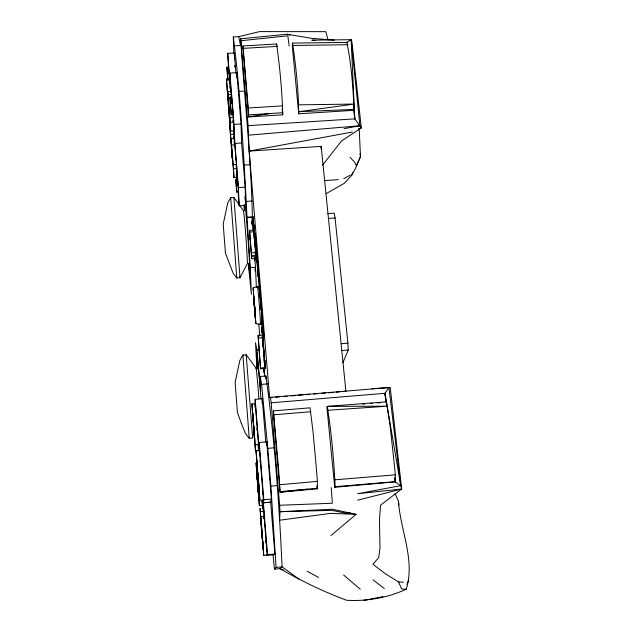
<?xml version="1.0" encoding="UTF-8"?>
<svg xmlns="http://www.w3.org/2000/svg" width="632" height="632" viewBox="0 0 632 632"><rect width="100%" height="100%" fill="white"/><g stroke="black" fill="none" stroke-linecap="round" stroke-linejoin="round"><path stroke-width="0.95" d="M254.807 310.193L254.593 305.809L254.601 309.483M254.933 242.475L255.028 241.606M254.83 237.909L255.368 244.995L255.17 243.249M255.399 236.06L255.281 233.2L256.545 249.3L254.996 233.216L256.371 253.811L255.004 238.675L255.288 236.479M255.115 313.97L254.277 300.824L255.549 320.242L254.743 309.372M262.786 332.472L262.888 327.692L263.955 336.88M263.07 332.448L262.888 327.692M254.554 237L255.217 245.358L255.288 243.604M255.146 407.332L255.162 399.369L262.493 398.76M255.77 255.249L255.763 258.448L251.591 258.749L249.506 230.419L253.685 230.127L255.605 252.642L255.77 255.249L251.56 255.557L251.591 258.749M256.703 260.826C256.876 266.38 255.802 251.978 256.576 261.553M262.209 537.437L263.734 555.346L267.17 555.022L263.441 508.089L263.591 511.817M256.41 260.313L256.323 257.216M256.6 261.846L256.213 258.314M254.309 233.137L254.42 234.077L253.479 222.622L254.017 229.685L253.953 227.386M254.775 239.101L254.111 232.876L254.506 236.4M264.247 355.168L264.658 361.812L264.626 359.916M258.093 335.387L260.542 368.74L264.816 368.401L264.848 367.706L262.391 335.047L258.093 335.387L260.542 368.74M259.017 286.912L259.246 289.156L259.191 279.107L261.032 306.386L260.882 299.781M258.946 286.012L259.689 295.191M254.206 233.816L254.23 233.184L254.175 233.611M259.302 286.889L259.523 289.14L259.191 279.107M263.188 340.379L263.141 341.312L262.643 333.506M334.36 40.164L311.031 38.236L287.236 34.231L240.666 38.765C244.41 98.055 251.086 157.336 252.389 216.839L251.947 217.408L252.911 229.945M259.452 287.204L261.142 309.435L259.736 287.189L259.61 294.125M259.736 287.189L259.894 294.101M395.111 481.868L394.676 477.982L395.111 481.868L395.348 474.829L393.87 460.199L390.015 425.202L386.428 401.834L327.257 406.376L326.902 407.174L334.723 487.296L395.111 481.868L400.759 485.645L401.66 489.026L380.527 505.197L379.461 519.946L380.006 548.173L378.687 557.653L372.935 564.25L385.425 573.793L398.595 581.969L403.453 582.191M255.589 247.357L255.51 246.899L255.62 247.649M256.094 254.254L256.75 261.103L256.181 254.246M260.526 298.731L261.285 308.147M257.074 465.428L258.938 489.113L256.75 461.494L259.246 493.466L258.085 475.256M260.858 309.459L260.977 304.885L261.214 307.199M261.142 309.435L261.261 304.861L261.498 307.176M262.003 323.047L262.24 325.369L261.372 308.945L262.604 320.511L261.372 308.945M262.288 323.023L262.525 325.354L261.656 308.93M265.369 368.29L264.776 360.453L265.369 368.29L265.322 366.094M273.071 554.872L274.462 569.156L279.976 568.634L282.085 566.849C279.139 503.096 274.628 439.24 265.938 376.016L260.265 376.482L260.613 391.097L256.916 349.938L255.486 342.71L256.987 369.135M261.925 322.115L262.849 333.459M262.383 333.017L262.146 327.818L262.272 329.075M253.503 223.752L252.966 216.784L252.974 217.448M261.909 328.561C262.233 326.736 262.817 337.867 262.154 331.539M262.493 331.642L262.383 332.337L262.32 329.683C262.683 334.762 262.011 326.412 262.122 328.49L261.98 328.885M262.296 337.97L262.391 335.047M262.722 337.164L262.936 340.853M266.973 441.823L259.223 442.495L259.033 448.033L255.162 399.369M262.833 338.073L262.793 336.595M262.557 319.918C260.842 308.092 264.295 342.315 262.936 327.882L263.71 337.425M246.172 355.445L246.196 354.75L242.862 355.018L239.868 360.374L235.12 382.463L237.395 412.404L241.4 423.551M262.841 339.329L262.896 337.851M263.449 345.973L263.41 345.38M263.781 349.82L263.773 349.377M263.884 350.713L263.9 352.593L264.034 351.534M263.931 352.972L264.555 358.636M262.043 402.908L262.233 398.46L265.796 442.305M264.295 354.829L264.302 353.809L264.216 356.377M276.54 46.792L276.666 44.019L242.965 45.978L243.02 48.743M264.753 361.804L264.658 360.501M264.832 363.913L265.243 367.642M265.124 367.342L265.116 363.55L264.942 364.964M265.124 364.83L265.085 366.876M265.764 378.947L265.938 376.016M243.02 48.609L248.676 116.96L282.717 114.811C282.164 91.174 279.818 67.427 276.666 44.019M257.445 286.454L253.155 287.86L254.159 305.461L255.873 323.608L260.329 324.342M259.223 442.495L263.789 499.754L263.394 502.859L267.518 554.643L266.909 555.417L273.885 554.762L274.865 553.924L270.662 502.14L271.381 498.924L266.712 441.586L266.364 445.315M292.513 43.102L292.3 45.875L298.715 113.8L354.046 110.308C353.13 87.714 351.368 64.464 346.889 42.383L292.513 43.102C296.005 66.392 298.486 90.21 298.715 113.8M264.16 351.985L264.137 354.015L264.129 351.526M253.906 227.923L253.938 229.874L253.859 227.394M255.368 244.331L255.028 242.735L254.996 243.454M255.281 244.3L255.091 243.296M262.043 326.886L262.24 330.117M255.873 323.608L253.155 287.86M273.308 411.685L273.395 410.903L310.036 407.822L312.935 430.89L316.205 466.377L317.406 481.363L317.248 488.868L280.079 492.209L273.308 411.637M256.102 254.988L256.26 255.391L255.763 252.784M253.495 223.538L253.29 219.312M253.203 221.951L253.29 222.922L253.227 221.002M253.037 217.724L253.108 219.028M264.571 358.075L264.358 356.843L264.524 358.51M328.04 39.879L325.788 31.655L259.633 31.6L238.738 36.648L233.327 36.964L233.777 53.033M320.819 148.244L321.182 146.371L249.158 151.088L269.619 397.694L272.558 397.449M273.395 410.903L278.665 469.695L280.079 492.209L307.326 489.168M395.024 493.529L398.484 501.263C400.309 530.169 415.485 560.387 406.178 589.229C387.7 597.817 367.026 601.34 346.715 600.297C323.584 591.757 301.353 580.911 279.976 568.634L283.602 570.017M346.889 42.383L351.171 39.674L351.858 41.609L361.33 127.901L341.564 140.928L322.502 165.213M326.112 193.661L344.29 183.32L351.605 175.443L352.68 172.694M342.907 362.673L348.264 350.025L347.9 343.168L335.079 218L334.249 213.174L327.834 213.624M406.913 584.434L408.793 580.089M351.605 175.443L354.939 169.487L360.477 156.641L359.213 128.58M238.959 204.46L233.88 197.476L230.672 197.698L227.781 202.833L223.207 224.068L225.419 252.99L233.168 273.324L236.803 277.977L240.01 277.74L247.499 263.354L246.33 242.87A26.939 0.411 85.7 0 0 244.268 217.226L243.478 210.661L240.089 206.008M248.329 263.473L251.378 294.362L250.272 267.723L247.009 217.21C243.833 157.076 240.824 96.72 233.327 36.964M256.015 247.412L255.265 236.06L255.62 239.67M255.241 236.099L255.257 236.589M385.962 402.063L384.959 393.302L388.941 387.566L390.205 387.369L401.66 489.026L357.704 500.188M334.723 487.296L335.197 486.664C333.878 459.827 331.437 432.896 327.257 406.376L387.305 406.21L328.174 410.231M255.778 251.86L255.486 247.42M386.428 401.834L386.144 402.189L384.959 393.302L271.168 402.805L270.457 397.323L388.941 387.566L400.759 485.645L357.72 493.734L401.66 489.026M255.004 236.502L256.079 250.643L255.936 247.586M256.079 250.643L256.213 247.562M274.462 569.156L276.081 567.418L282.085 566.849L299.276 579.315M330.955 535.502L356.14 514.337L332.416 509.242L280 511.699L279.66 520.223L330.536 513.389L356.14 514.337M343.745 178.682L350.326 175.119M269.619 397.694L270.457 397.323M358.549 128.802L361.33 127.901L354.797 118.863L353.565 107.148M363.921 600.4L382.945 596.616M352.372 132.017L249.158 151.088L248.1 125.665L240.666 38.765M344.045 128.644L359.885 125.76L351.171 39.674L311.821 40.179L315.731 40.322M270.188 113.515L248.668 116.715M240.99 40.717L287.844 35.803L289.148 46.057M267.518 554.643L274.849 553.956M260.866 516.755L264.334 516.439M280.221 491.601L317.62 488.244M263.789 499.754L271.373 499.067M270.662 502.14L263.402 502.796L270.978 502.171M259.397 505.687L256.047 463.043L259.397 505.687L262.651 505.387L262.375 499.967M260.4 511.549L263.844 511.233M279.834 484.72L317.406 481.363M276.081 567.418L270.875 486.134L277.164 485.566M255.202 444.786L258.607 444.493M260.265 376.482L261.569 384.398L267.794 448.364L274.027 447.819M258.014 473.25L259.934 500.765L255.976 450.49L259.491 450.182L263.497 500.441M258.899 449.597L255.304 403.872L251.868 403.856L255.439 450.387L255.541 450.948L258.907 450.656M256.15 368.314L246.196 354.75L252.642 438.087L249.277 438.371L245.469 433.528L241.385 423.543M248.653 135.153L359.885 125.76M275.489 397.212L279.399 396.88M283.31 396.556L287.22 396.232M291.131 395.909L295.049 395.585M297.98 395.34L302.87 394.929M305.801 394.692L309.712 394.36M313.622 394.036L317.533 393.712M321.443 393.388L325.354 393.065M328.292 392.82L333.183 392.409M336.113 392.172L340.024 391.84M343.934 391.516L345.894 391.358L321.182 146.371M362.839 404.156L364.775 403.99M370.605 403.5L372.548 403.335M377.407 402.924L380.314 402.679M273.925 414.813L310.825 411.701M335.197 486.664L395.221 481.663M261.569 384.398L267.439 383.916M335.063 479.783L395.348 474.829M263.726 348.295L263.473 345.246M263.694 349.836L263.283 344.78M263.71 349.038L263.9 352.545M256.916 349.938L259.57 349.725M341.264 343.697L347.9 343.168M263.836 351.637L263.907 351.218M263.963 353.256L264.137 354.015M264.271 354.568L264.397 356.977M264.16 355.571L264.389 355.998M341.643 350.555L348.264 350.025M264.46 359.434L264.334 355.247M264.95 361.599L264.769 361.006L265.021 362.476M264.863 364.182L264.998 364.64L264.958 364.174M260.566 368.053L264.848 367.706M262.549 326.594L263.433 331.05M262.272 328.94L262.185 327.953L262.106 329.09M261.964 328.498L262.177 328.048M263.22 327.984L263.149 331.073M261.964 329.075L262.193 330.797M262.209 331.99L262.383 332.709L262.043 329.936M262.446 331.753L262.304 332.598M258.322 338.088L262.62 337.749M262.651 337.425L262.912 340.545M263.141 341.312L263.204 340.688M263.244 340.751L262.549 333.514M263.165 343.579L263.22 343.144L263.647 348.588M263.37 344.78L263.789 350.721M263.449 345.925L263.386 345.048M258.899 279.131L260.747 306.402L260.992 301.18M256 253.953L255.565 248.028M255.952 254.886L256.102 255.273L255.921 254.625M256.426 260.763L256.521 259.586M250.272 267.723L255.478 267.344L254.846 257.769M254.135 230.633L254.206 231.675M254.285 231.423L253.906 230.23M249.506 230.419L249.687 232.023L253.882 231.723M254.009 231.707L253.582 225.3L254.072 231.747M254.412 236.4L254.404 235.143M248.305 238.991L250.944 238.809M255.004 238.675L255.755 244.292M254.854 240.776C255.059 243.202 254.87 236.826 254.838 239.568M254.791 239.315L254.111 232.876M255.265 243.241L255.217 242.712L255.194 245.129L255.257 244.505M255.265 246.938L254.743 240.492L255.431 248.265M256.26 249.324L255.549 236.036M255.992 249.948L256.355 250.627M255.66 250.185L255.518 248.258L256.015 252.326M249.687 232.023L251.394 252.95L255.605 252.642M247.009 217.21L252.389 216.839M246.678 217.779L251.947 217.408M253.155 217.827L253.005 218.885M253.195 219.32L253.092 217.866M252.974 219.17L253.021 219.604M253.203 219.272L253.456 222.045L253.124 218.38M253.361 222.053L253.448 221.082M253.306 222.472L253.456 222.045M253.503 222.993L253.772 226.209M328.632 218.459L335.079 218M253.772 227.259L253.669 224.281M254.096 228.989L253.788 227.757M253.827 228.026L254.017 229.013M253.922 229.448L254.048 230.088M245.192 187.175L245.65 205.408L239.18 205.85L238.406 187.633L245.192 187.175L241.606 143.022L241.013 123.975L236.834 72.664L229.906 73.075L230.862 92.138M236.7 192.002L236.66 191.212L238.359 191.101L237.711 181.779L237.537 179.528L235.831 179.646L236.7 192.002L238.39 191.891L238.359 191.101M246.409 201.395L251.955 201.008M371.869 388.735L388.941 387.566M236.455 164.383L234.227 138.369L231.059 138.574L233.232 164.596L236.455 164.383L237.142 177.387L233.99 177.6L229.471 121.455L232.205 158.529L231.794 150.914M244.292 165.071L250.027 164.691M233.99 177.6L233.524 168.752L236.739 168.539M235.831 179.646L236.005 181.89L237.711 181.779M238.406 187.633L234.891 143.456L241.606 143.022M231.691 145.036L234.899 144.831M231.265 114.819L231.209 113.784L232.987 113.673L232.252 103.229L231.683 97.273L229.914 97.375L231.265 114.819L233.034 114.708L232.987 113.673M248.676 116.96L248.653 114.874L282.844 112.717M227.781 91.514L229.89 117.686L233.2 117.481L233.943 130.832L230.704 131.037L227.781 91.514L231.059 91.316L231.581 97.21M229.89 117.686L230.23 122.363L233.532 122.15M234.891 143.456L233.998 124.425L241.013 123.975M248.1 125.665L354.797 118.863L351.171 39.674M230.617 134.584L233.737 134.387L234.069 139.19M324.88 180.539L338.373 179.67M238.904 91.419L244.703 91.063M228.057 94.516L231.352 94.31M229.914 97.375L230.293 101.136L232.078 101.025M230.293 101.136L230.467 103.34L232.252 103.229M242.965 45.978L248.258 108.001L282.615 105.852M227.725 79L226.888 67.205L228.547 67.111L229.424 79.648M226.888 67.205L227.196 70.073L228.871 69.978M227.196 70.073L227.37 72.214L229.037 72.111M226.461 79.095L229.44 118.816L226.461 79.095L229.613 78.905L230.727 92.351M226.588 80.232L229.748 80.043M234.891 45.852L240.547 45.528L238.738 36.648M243.336 48.372L277.258 46.389M228.46 67.656L227.718 53.357L234.282 52.97L235.941 73.304M354.252 109.383L298.92 111.706L354.031 104.075L298.762 104.841M271.168 402.805L279.644 505.26L332.353 503.246L331.223 487.612M293.216 45.465L347.94 44.722M350.697 513.168L345.009 513.058L331.911 510.364L280 511.699L279.644 505.26M406.178 589.229L401.557 588.937L398.595 581.969M287.236 34.231L290.033 35.171M307.207 571.304L318.607 577.458M372.983 579.813L384.335 588.558M343.658 575.049L360.335 589.285M349.986 157.273L354.718 162.298L356.385 165.837L360.477 156.641L359.995 153.931M255.976 450.49L257.493 466.692M249.221 438.237L242.862 355.018L242.87 355.713M262.335 317.754L262.833 326.57M262.051 317.778L262.264 319.942M251.868 403.856L253.314 419.664M262.557 504.992L262.651 505.387M233.88 197.476L240.01 277.74L239.836 276.445M263.67 345.846L263.188 343.808M262.675 334.186L262.801 335.529M253.661 226.217L253.511 225.6M267.036 554.303L267.17 555.022M255.273 246.575L255.217 246.117M384.959 393.302L400.759 485.645M262.09 327.005L262.391 333.815L262.327 333.364M230.672 197.698L236.803 277.977M254.404 232.924L254.514 234.069M255.605 248.953L256.007 255.273M262.604 327.716L263.67 336.903M255.581 248.423L255.826 251.196M261.996 327.013L262.154 327.566M237.142 177.387L236.763 173.445M255.336 246.33L255.162 245.453M255.691 248.605L255.889 252.105M254.822 241.416L254.767 240.784M353.628 106.389L354.797 118.863M256.007 254.617L255.723 252.484M262.019 327.25L262.304 332.716M258.559 277.709L259.033 281.28L257.856 262.944M264.468 356.748L264.208 354.939M233.587 127.388L233.943 130.832M262.604 334.399L262.707 335.537M257.769 262.32L257.39 259.262L257.84 269.192M257.485 262.335L257.106 259.278L257.437 267.66M255.976 254.301L255.731 251.473M256.268 249.924L255.66 242.585M258.219 444.478L258.551 447.985M262.051 500.07L262.351 503.167M266.443 548.418L266.704 551.144M316.98 485.929L317.248 488.868M262.059 329.067L262.003 329.343M282.188 108.98L282.717 114.811M261.364 524.189L261.008 520.8L261.111 522.798M262.683 543.117L263.046 546.696L262.817 542.651M257.888 263.694L256.987 255.107L257.572 266.096M257.603 263.718L256.703 255.123L257.556 269.208M253.203 218.072L253.061 216.784L252.998 217.874M253.069 217.669L253.393 220.6M258.377 275.829L257.761 268.584M262.675 344.448L262.841 346.36M263.354 352.111L263.615 354.987M263.955 358.818L264.302 362.65M264.642 366.481L264.816 368.401M264.097 368.187L264.855 376.617M254.846 311.829L255.249 316.348L254.593 307.579M262.604 492.304L262.778 494.256M253.993 230.23L254.143 231.494L254.167 231.067M255.281 245.84L255.249 244.45M256.237 258.607L256.363 259.033M262.746 337.425L262.786 337.883M264.058 353.248L264.097 353.715M256.987 473.605L256.805 471.488L258.662 497.487L258.472 495.346M256.75 473.099L257.572 482.508M257.761 484.641L258.757 496.46L257.888 486.522M256.884 474.972L257.706 484.389M264.302 353.809L264.389 354.821M262.304 331.982L262.138 329.928M261.585 526.804L260.779 517.885L261.253 524.947M262.462 540.502L263.283 549.65L262.375 536.679M257.572 262.967L257.982 267.913M257.975 270.844L258.749 281.303L257.485 268.6M257.69 270.859L258.354 277.211L258.022 268.829M253.922 228.018L253.969 228.871M256.173 255.399L256.237 256.205M264.855 361.607L264.927 362.484M265.788 540.937L265.946 542.769M260.811 298.715L261.577 308.124M263.228 327.858L264.002 337.401M256.481 248.597L256.545 249.3M259.223 285.996L259.965 295.168M262.209 322.091L262.746 328.766M262.904 330.631L263.133 333.435M254.025 229.866L254.42 234.006M264.373 354.394L264.105 351.139L264.35 355.579M262.383 332.337L262.43 331.358M262.351 336.248L263.892 355.145M253.898 236.384L254.048 238.272M254.514 243.928L254.672 245.808M255.138 251.465L255.296 253.353M261.482 525.216L262.114 533.274M398.484 501.263L398.792 505.158M255.881 245.856L256.655 253.788L255.565 238.469M264.279 354.402L264.524 357.151L264.373 355.65M258.804 324.263L259.768 335.979M267.794 448.364L270.875 486.134M254.285 304.253L253.558 295.255L254.285 305.683M254.285 304.964L254.025 301.022M244.932 196.56L245.327 201.474M260.597 299.797L260.708 301.195M256.608 259.578L256.663 261.79M262.999 339.108L263.11 340.695M265.227 366.102L265.219 367.334M262.967 340.079L263.007 340.537M253.598 222.985L253.63 223.444M254.767 238.28L254.893 238.738M229.906 73.075L233.998 124.425M231.968 102.036L232.197 104.162M232.655 109.913L232.884 112.796M232.971 114.582L233.2 117.481M227.718 53.357L230.798 92.106M231.028 96.135L231.178 98.031M232.932 120.127L233.082 122.031M233.437 130.658L233.737 134.387M235.515 157.7L235.665 159.667M236.139 165.568L236.297 167.535M236.684 174.385L237.15 180.286M237.308 182.253L237.545 185.2M238.011 191.101L239.18 205.85M256.876 428.457L257.011 430.147M258.132 444.991L258.37 447.883M263.449 511.888L262.991 506.09L262.651 508.768L261.948 499.912M263.836 516.723L263.986 518.659M265.756 540.913L265.906 542.841M266.372 548.647L266.601 551.546M233.5 136.812L233.658 138.756M262.248 538.274L260.036 508.397L262.454 537.366M261.727 532.555L262.201 538.488M264.279 355.919L264.31 356.369M254.23 230.633L254.262 231.067M262.027 530.904L263.734 555.346M261.269 526.582L261.925 534.23M258.172 267.131L258.63 277.187L257.888 267.154M253.148 221.255L253.116 219.304M253.803 425.826L255.541 450.948M265.266 366.607L265.337 367.69M255.763 241.448L256.197 248.621M263.038 339.613L263.07 340.032M264.468 524.394L264.611 526.274M256.292 247.396L255.644 238.232M255.691 251.868L255.597 250.572M264.445 356.551L264.532 357.854M260.052 460.183L260.187 462.008M263.844 515.72L264.05 518.674M234.211 141.11L234.409 143.985M261.079 522.988L261.45 527.681M230.467 103.34L231.209 113.784M233.232 164.596L233.524 168.752M263.931 351.629L263.955 352.032M253.298 220.41L253.408 223.546M231.62 101.815L231.754 103.743M232.228 110.505L232.363 112.441M234.361 141.189L234.559 144.104M228.792 70.91L228.989 73.699M236.005 181.89L236.66 191.212M262.383 331.658L262.43 332.4M255.952 251.655L255.921 252.539M253.329 219.92L253.329 221.421M253.29 221.571L253.369 222.804M244.347 210.804L243.968 204.989M253.148 218.206L253.321 222.701M251.394 252.95L251.56 255.557M255.533 240.855L255.391 238.343M257.319 368.804L256.632 356.377A40.709 0.711 85.5 0 1 257.019 354.331L258.306 366.757A42.992 0.743 85.5 0 1 260.961 398.602M253.282 220.505L253.306 220.995M254.483 258.03L254.657 260.961M254.483 258.575L254.601 260.51M264.587 359.181L264.532 359.924M244.631 210.464L244.465 207.731A39.176 0.656 85.7 0 1 244.276 204.547M248.258 108.001L248.653 114.874M256.015 252.531L255.968 253.369M249.972 269.437L248.321 243.296A41.333 0.695 85.7 0 0 245.256 205.218M249.972 269.445L250.075 271.389A38.852 0.648 85.7 0 1 249.893 275.694L248.85 265.724A41.12 0.687 85.7 0 1 248.621 263.252M259.578 452.512L259.705 454.835M255.233 404.875L255.383 407.648M230.23 122.363L230.704 131.037M231.059 138.574L231.217 141.394M227.37 72.214L227.781 79.743M228.61 70.515L228.76 73.375M229.613 78.905L229.811 82.752M230.008 86.6L230.103 88.527M256.039 252.958L255.984 253.756M255.478 267.344L256.387 287.631M251.568 256.592L255.786 256.837M231.201 94.168L231.383 97.976M253.021 219.304L253.077 218.427M255.036 268.647L255.154 271.01M236.439 176.834L236.526 178.722M253.479 223.215L253.574 224.036M237.648 182.119L237.806 185.571M255.533 249.514L255.597 248.534M234.282 52.97L234.551 59.645M234.78 65.373L234.851 67.276M254.317 235.151L254.301 231.912M236.834 72.664L237.04 78.384M253.424 221.421L253.345 221.824M252.895 418.574L252.863 415.714L254.483 438.695M257.382 287.11A19.007 0.435 85.6 0 1 259.357 305.69A19.007 0.435 85.6 0 1 260.155 323.537M263.813 368.085A42.976 0.956 85.5 0 1 264.255 372.825M251.844 221.224A41.325 0.885 85.7 0 1 252.16 225.063M251.82 221.974A40.985 0.877 85.7 0 1 251.986 224.02M263.86 369.728A42.628 0.948 85.5 0 1 264.208 373.457M258.899 398.555A28.021 0.442 85.6 0 0 257.2 378.015L256.379 369.807A26.544 0.419 85.6 0 0 256.071 368.685M254.649 438.173L252.682 413.162L254.657 441.168L254.649 438.173"/></g></svg>
